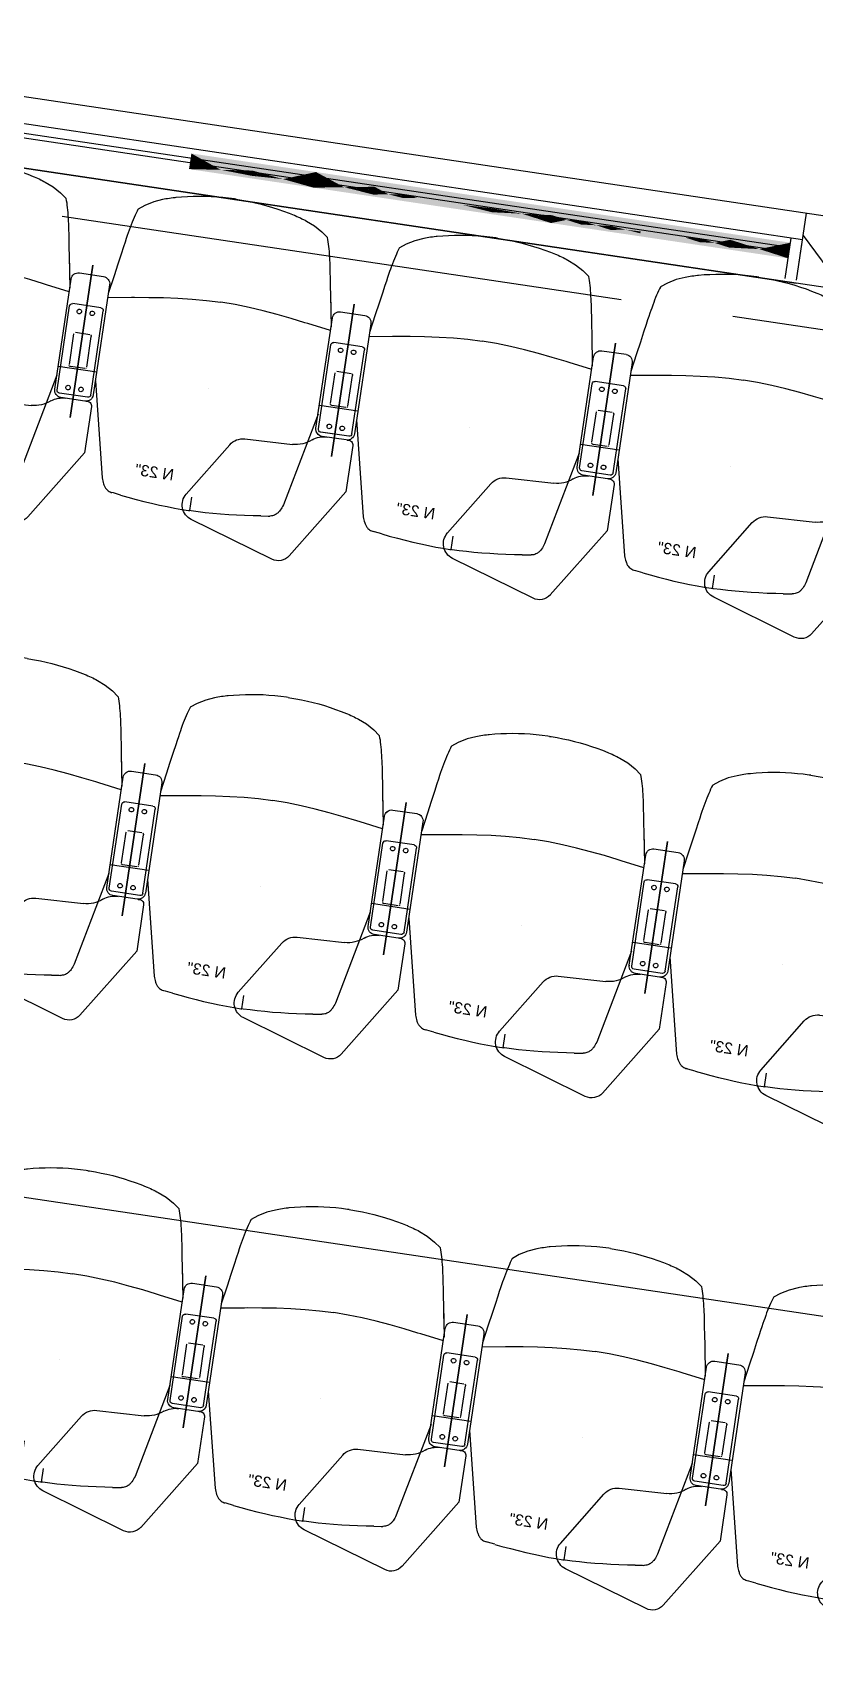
# Model space of a CAD drawing. Header units: millimetres. Extents: x 338 to 506, y 179 to 335.
# Drawn here: x 396.823 to 398.553, y 248.609 to 252.203 of the extents above; entities that cross this region are included whole.
import ezdxf

# ---------------------------------------------------------------- set-up
doc = ezdxf.new("R2010")
doc.units = ezdxf.units.MM
doc.linetypes.add('CENTER', pattern=[2, 1.25, -0.25, 0.25, -0.25])
doc.linetypes.add('DASHED2', pattern=[0.375, 0.25, -0.125])
for name, color, linetype in [('EJES_DE_COLUMNA', 255, 'DASHED2'), ('MUROS', 32, 'Continuous'), ('NOVA_PLUS_21__', 6, 'Continuous'), ('NOVA_PLUS_22__', 162, 'Continuous'), ('PISO', 253, 'Continuous'), ('REJAS', 151, 'Continuous'), ('ZAPATA', 5, 'Continuous')]:
    doc.layers.add(name, color=color, linetype=linetype)
doc.styles.get("Standard").update_dxf_attribs({"font": 'ARIALUNI.ttf'})

# ---------------------------------------------------------------- blocks, each defined once
blk = doc.blocks.new('*U90')
at = {"layer": 'REJAS', "color": 18, "linetype": 'Continuous', "extrusion": (0, 0, -1)}
for points in [[(-2962.7787, 1979.1868), (-2962.7757, 1979.1171), (-2962.7699, 1979.2565)], [(-2962.7699, 1979.2565), (-2962.7757, 1979.1171), (-2962.7699, 1979.1171)], [(-2962.7699, 1979.2565), (-2962.7794, 1979.2507), (-2962.7808, 1979.2391)], [(-2962.7746, 1979.2536), (-2962.7699, 1979.2565), (-2962.7789, 1979.2546)], [(-2962.7699, 1979.2565), (-2962.7787, 1979.2565), (-2962.7789, 1979.2546)], [(-2962.7743, 1979.2217), (-2962.7699, 1979.2565), (-2962.7801, 1979.2217)], [(-2962.7699, 1979.2565), (-2962.7808, 1979.2391), (-2962.7801, 1979.2217)], [(-2962.7794, 1979.2507), (-2962.7746, 1979.2536), (-2962.7789, 1979.2546)], [(-2962.7874, 1979.1171), (-2962.7787, 1979.1868), (-2962.8049, 1979.2565)], [(-2962.7787, 1979.2565), (-2962.7874, 1979.2565), (-2962.7789, 1979.2546)], [(-2962.7874, 1979.2565), (-2962.7834, 1979.2536), (-2962.7789, 1979.2546)], [(-2962.7789, 1979.2546), (-2962.7834, 1979.2536), (-2962.7794, 1979.2507)], [(-2962.7794, 1979.2507), (-2962.7874, 1979.2565), (-2962.7889, 1979.2449)], [(-2962.7874, 1979.1171), (-2962.8049, 1979.2565), (-2962.8049, 1978.9778)], [(-2962.7874, 1979.2565), (-2962.8049, 1979.2565), (-2962.7889, 1979.2449)], [(-2962.8049, 1979.2565), (-2962.7983, 1979.2391), (-2962.7889, 1979.2449)], [(-2962.7787, 1979.1868), (-2962.7743, 1979.2217), (-2962.7801, 1979.2217)], [(-2962.7852, 1979.2043), (-2962.7787, 1979.1868), (-2962.7801, 1979.2217)], [(-2962.7794, 1979.2507), (-2962.7889, 1979.2449), (-2962.7808, 1979.2391)], [(-2962.7801, 1979.2217), (-2962.7808, 1979.2391), (-2962.7918, 1979.2217)], [(-2962.7918, 1979.2217), (-2962.7852, 1979.2043), (-2962.7801, 1979.2217)], [(-2962.7918, 1979.2217), (-2962.7808, 1979.2391), (-2962.7889, 1979.2449)], [(-2962.7889, 1979.2449), (-2962.7983, 1979.2391), (-2962.7918, 1979.2217)], [(-2962.7808, 1979.1694), (-2962.7772, 1979.152), (-2962.7787, 1979.1868)], [(-2962.7794, 1979.1346), (-2962.7757, 1979.1171), (-2962.7772, 1979.152)], [(-2962.781, 1979.1563), (-2962.7772, 1979.152), (-2962.779, 1979.1607)], [(-2962.7791, 1979.1542), (-2962.7804, 1979.1534), (-2962.7772, 1979.152)], [(-2962.7772, 1979.152), (-2962.7804, 1979.1534), (-2962.7801, 1979.152)], [(-2962.7801, 1979.152), (-2962.7798, 1979.1505), (-2962.7772, 1979.152)], [(-2962.7772, 1979.152), (-2962.7798, 1979.1505), (-2962.7782, 1979.1498)], [(-2962.7812, 1979.1433), (-2962.7794, 1979.1346), (-2962.7772, 1979.152)], [(-2962.7798, 1979.1505), (-2962.7792, 1979.1476), (-2962.7782, 1979.1498)], [(-2962.7808, 1979.1694), (-2962.783, 1979.152), (-2962.779, 1979.1607)], [(-2962.781, 1979.1563), (-2962.7804, 1979.1534), (-2962.7791, 1979.1542)], [(-2962.7812, 1979.1433), (-2962.7792, 1979.1476), (-2962.783, 1979.152)], [(-2962.7792, 1979.1476), (-2962.7798, 1979.1505), (-2962.7811, 1979.1498)], [(-2962.783, 1979.152), (-2962.7874, 1979.1171), (-2962.7794, 1979.1346)], [(-2962.7811, 1979.1498), (-2962.7798, 1979.1505), (-2962.783, 1979.152)], [(-2962.783, 1979.152), (-2962.7798, 1979.1505), (-2962.7801, 1979.152)], [(-2962.7801, 1979.152), (-2962.7804, 1979.1534), (-2962.783, 1979.152)], [(-2962.7804, 1979.1534), (-2962.781, 1979.1563), (-2962.782, 1979.1542)], [(-2962.783, 1979.152), (-2962.7804, 1979.1534), (-2962.782, 1979.1542)], [(-2962.7699, 1979.1171), (-2962.7757, 1979.1171), (-2962.7699, 1978.9778)], [(-2962.7699, 1978.9778), (-2962.7757, 1979.1171), (-2962.7787, 1979.0475)], [(-2962.7796, 1979.1215), (-2962.7757, 1979.1171), (-2962.7795, 1979.1259)], [(-2962.7757, 1979.1171), (-2962.7776, 1979.1259), (-2962.7795, 1979.1259)], [(-2962.7757, 1979.1171), (-2962.7796, 1979.1215), (-2962.7822, 1979.12)], [(-2962.7816, 1979.1171), (-2962.7757, 1979.1171), (-2962.7822, 1979.12)], [(-2962.7794, 1979.0997), (-2962.7772, 1979.0823), (-2962.7757, 1979.1171)], [(-2962.7796, 1979.1128), (-2962.7757, 1979.1171), (-2962.7822, 1979.1142)], [(-2962.7757, 1979.1171), (-2962.7816, 1979.1171), (-2962.7822, 1979.1142)], [(-2962.7776, 1979.1084), (-2962.7757, 1979.1171), (-2962.7795, 1979.1084)], [(-2962.7757, 1979.1171), (-2962.7796, 1979.1128), (-2962.7795, 1979.1084)], [(-2962.7795, 1979.1259), (-2962.7776, 1979.1259), (-2962.7794, 1979.1346)], [(-2962.7794, 1979.0997), (-2962.7776, 1979.1084), (-2962.7795, 1979.1084)], [(-2962.7874, 1979.1171), (-2962.8049, 1978.9778), (-2962.7787, 1979.0475)], [(-2962.7794, 1979.1346), (-2962.7814, 1979.1302), (-2962.7795, 1979.1259)], [(-2962.783, 1979.0823), (-2962.7794, 1979.0997), (-2962.7874, 1979.1171)], [(-2962.7814, 1979.1041), (-2962.7794, 1979.0997), (-2962.7795, 1979.1084)], [(-2962.7814, 1979.1302), (-2962.7834, 1979.1259), (-2962.7795, 1979.1259)], [(-2962.7834, 1979.1259), (-2962.7796, 1979.1215), (-2962.7795, 1979.1259)], [(-2962.7795, 1979.1084), (-2962.7796, 1979.1128), (-2962.7834, 1979.1084)], [(-2962.7834, 1979.1084), (-2962.7814, 1979.1041), (-2962.7795, 1979.1084)], [(-2962.7822, 1979.12), (-2962.7796, 1979.1215), (-2962.7834, 1979.1259)], [(-2962.7834, 1979.1084), (-2962.7796, 1979.1128), (-2962.7822, 1979.1142)], [(-2962.7874, 1979.1171), (-2962.7816, 1979.1171), (-2962.7822, 1979.12)], [(-2962.7816, 1979.1171), (-2962.7874, 1979.1171), (-2962.7822, 1979.1142)], [(-2962.7834, 1979.1259), (-2962.7854, 1979.1215), (-2962.7822, 1979.12)], [(-2962.7854, 1979.1215), (-2962.7874, 1979.1171), (-2962.7822, 1979.12)], [(-2962.7874, 1979.1171), (-2962.7854, 1979.1128), (-2962.7822, 1979.1142)], [(-2962.7822, 1979.1142), (-2962.7854, 1979.1128), (-2962.7834, 1979.1084)], [(-2962.7812, 1979.091), (-2962.7772, 1979.0823), (-2962.7794, 1979.0997)], [(-2962.7772, 1979.0823), (-2962.7782, 1979.0845), (-2962.7798, 1979.0838)], [(-2962.7801, 1979.0823), (-2962.7772, 1979.0823), (-2962.7798, 1979.0838)], [(-2962.7787, 1979.0475), (-2962.7772, 1979.0823), (-2962.7808, 1979.0649)], [(-2962.7791, 1979.0801), (-2962.7772, 1979.0823), (-2962.7804, 1979.0808)], [(-2962.7772, 1979.0823), (-2962.7801, 1979.0823), (-2962.7804, 1979.0808)], [(-2962.781, 1979.0779), (-2962.779, 1979.0736), (-2962.7772, 1979.0823)], [(-2962.7798, 1979.0838), (-2962.7782, 1979.0845), (-2962.7792, 1979.0867)], [(-2962.7808, 1979.0649), (-2962.779, 1979.0736), (-2962.783, 1979.0823)], [(-2962.781, 1979.0779), (-2962.7791, 1979.0801), (-2962.7804, 1979.0808)], [(-2962.7812, 1979.091), (-2962.783, 1979.0823), (-2962.7792, 1979.0867)], [(-2962.7792, 1979.0867), (-2962.7811, 1979.0845), (-2962.7798, 1979.0838)], [(-2962.7811, 1979.0845), (-2962.783, 1979.0823), (-2962.7798, 1979.0838)], [(-2962.783, 1979.0823), (-2962.7801, 1979.0823), (-2962.7798, 1979.0838)], [(-2962.7801, 1979.0823), (-2962.783, 1979.0823), (-2962.7804, 1979.0808)], [(-2962.783, 1979.0823), (-2962.782, 1979.0801), (-2962.7804, 1979.0808)], [(-2962.7804, 1979.0808), (-2962.782, 1979.0801), (-2962.781, 1979.0779)], [(-2962.7787, 1979.0475), (-2962.7801, 1979.0126), (-2962.7743, 1979.0126)], [(-2962.7852, 1979.03), (-2962.7801, 1979.0126), (-2962.7787, 1979.0475)], [(-2962.7743, 1979.0126), (-2962.7801, 1979.0126), (-2962.7699, 1978.9778)], [(-2962.7699, 1978.9778), (-2962.7801, 1979.0126), (-2962.7808, 1978.9952)], [(-2962.7918, 1979.0126), (-2962.7801, 1979.0126), (-2962.7852, 1979.03)], [(-2962.7801, 1979.0126), (-2962.7918, 1979.0126), (-2962.7808, 1978.9952)], [(-2962.7918, 1979.0126), (-2962.7889, 1978.9894), (-2962.7808, 1978.9952)], [(-2962.7889, 1978.9894), (-2962.7918, 1979.0126), (-2962.7983, 1978.9952)], [(-2962.7699, 1978.9778), (-2962.7808, 1978.9952), (-2962.7794, 1978.9836)], [(-2962.7746, 1978.9807), (-2962.7789, 1978.9797), (-2962.7699, 1978.9778)], [(-2962.7699, 1978.9778), (-2962.7789, 1978.9797), (-2962.7787, 1978.9778)], [(-2962.7787, 1978.7125), (-2962.7699, 1978.4471), (-2962.7699, 1978.9778)], [(-2962.7699, 1978.9778), (-2962.7796, 1978.9722), (-2962.7814, 1978.9612)], [(-2962.7747, 1978.975), (-2962.7699, 1978.9778), (-2962.779, 1978.9759)], [(-2962.7699, 1978.9778), (-2962.7787, 1978.9778), (-2962.779, 1978.9759)], [(-2962.7754, 1978.9446), (-2962.7699, 1978.9778), (-2962.7812, 1978.9446)], [(-2962.7699, 1978.9778), (-2962.7814, 1978.9612), (-2962.7812, 1978.9446)], [(-2962.7808, 1978.9114), (-2962.7743, 1978.8451), (-2962.7699, 1978.9778)], [(-2962.7794, 1978.9836), (-2962.7789, 1978.9797), (-2962.7746, 1978.9807)], [(-2962.7796, 1978.9722), (-2962.7747, 1978.975), (-2962.779, 1978.9759)], [(-2962.7787, 1978.9778), (-2962.7789, 1978.9797), (-2962.7874, 1978.9778)], [(-2962.7874, 1978.4471), (-2962.7787, 1978.7125), (-2962.8049, 1978.9778)], [(-2962.7787, 1978.9778), (-2962.7874, 1978.9778), (-2962.779, 1978.9759)], [(-2962.7789, 1978.9797), (-2962.7794, 1978.9836), (-2962.7834, 1978.9807)], [(-2962.7874, 1978.9778), (-2962.7789, 1978.9797), (-2962.7834, 1978.9807)], [(-2962.7874, 1978.9778), (-2962.7835, 1978.975), (-2962.779, 1978.9759)], [(-2962.779, 1978.9759), (-2962.7835, 1978.975), (-2962.7796, 1978.9722)], [(-2962.7794, 1978.9836), (-2962.7808, 1978.9952), (-2962.7889, 1978.9894)], [(-2962.7794, 1978.9836), (-2962.7889, 1978.9894), (-2962.7874, 1978.9778)], [(-2962.7796, 1978.9722), (-2962.7874, 1978.9778), (-2962.7892, 1978.9667)], [(-2962.7796, 1978.9722), (-2962.7892, 1978.9667), (-2962.7814, 1978.9612)], [(-2962.7918, 1978.8451), (-2962.7808, 1978.9114), (-2962.8049, 1978.9778)], [(-2962.7929, 1978.9446), (-2962.7814, 1978.9612), (-2962.7892, 1978.9667)], [(-2962.7874, 1978.9778), (-2962.7889, 1978.9894), (-2962.8049, 1978.9778)], [(-2962.7874, 1978.4471), (-2962.8049, 1978.9778), (-2962.8049, 1977.9165)], [(-2962.7874, 1978.9778), (-2962.8049, 1978.9778), (-2962.7892, 1978.9667)], [(-2962.8049, 1978.9778), (-2962.7889, 1978.9894), (-2962.7983, 1978.9952)], [(-2962.8049, 1978.9778), (-2962.7989, 1978.9612), (-2962.7892, 1978.9667)], [(-2962.7892, 1978.9667), (-2962.7989, 1978.9612), (-2962.7929, 1978.9446)], [(-2962.7808, 1978.9114), (-2962.7754, 1978.9446), (-2962.7812, 1978.9446)], [(-2962.7869, 1978.928), (-2962.7808, 1978.9114), (-2962.7812, 1978.9446)], [(-2962.7812, 1978.9446), (-2962.7814, 1978.9612), (-2962.7929, 1978.9446)], [(-2962.7929, 1978.9446), (-2962.7869, 1978.928), (-2962.7812, 1978.9446)], [(-2962.7806, 1978.8866), (-2962.7776, 1978.8783), (-2962.7792, 1978.8948)], [(-2962.7808, 1978.9114), (-2962.7836, 1978.8948), (-2962.7792, 1978.8948)], [(-2962.7836, 1978.8948), (-2962.7806, 1978.8866), (-2962.7792, 1978.8948)], [(-2962.7836, 1978.8948), (-2962.7863, 1978.8783), (-2962.7806, 1978.8866)], [(-2962.7803, 1978.8617), (-2962.7743, 1978.8451), (-2962.7776, 1978.8783)], [(-2962.7821, 1978.8506), (-2962.7773, 1978.8534), (-2962.7803, 1978.8617)], [(-2962.7791, 1978.8824), (-2962.7815, 1978.881), (-2962.7776, 1978.8783)], [(-2962.7776, 1978.8783), (-2962.7815, 1978.881), (-2962.7819, 1978.8783)], [(-2962.7804, 1978.8741), (-2962.7776, 1978.8783), (-2962.7824, 1978.8755)], [(-2962.7776, 1978.8783), (-2962.7819, 1978.8783), (-2962.7824, 1978.8755)], [(-2962.7789, 1978.87), (-2962.7776, 1978.8783), (-2962.7804, 1978.87)], [(-2962.7776, 1978.8783), (-2962.7804, 1978.8741), (-2962.7804, 1978.87)], [(-2962.7803, 1978.8617), (-2962.7789, 1978.87), (-2962.7804, 1978.87)], [(-2962.7806, 1978.8866), (-2962.7815, 1978.881), (-2962.7791, 1978.8824)], [(-2962.7863, 1978.8783), (-2962.7918, 1978.8451), (-2962.7803, 1978.8617)], [(-2962.7818, 1978.8658), (-2962.7803, 1978.8617), (-2962.7804, 1978.87)], [(-2962.7803, 1978.8617), (-2962.786, 1978.8534), (-2962.7821, 1978.8506)], [(-2962.7833, 1978.87), (-2962.7804, 1978.8741), (-2962.7824, 1978.8755)], [(-2962.7804, 1978.87), (-2962.7804, 1978.8741), (-2962.7833, 1978.87)], [(-2962.7833, 1978.87), (-2962.7818, 1978.8658), (-2962.7804, 1978.87)], [(-2962.7815, 1978.881), (-2962.7806, 1978.8866), (-2962.7834, 1978.8824)], [(-2962.7863, 1978.8783), (-2962.7815, 1978.881), (-2962.7834, 1978.8824)], [(-2962.7819, 1978.8783), (-2962.7815, 1978.881), (-2962.7863, 1978.8783)], [(-2962.7824, 1978.8755), (-2962.7819, 1978.8783), (-2962.7863, 1978.8783)], [(-2962.7863, 1978.8783), (-2962.7848, 1978.8741), (-2962.7824, 1978.8755)], [(-2962.7848, 1978.8741), (-2962.7833, 1978.87), (-2962.7824, 1978.8755)], [(-2962.7743, 1978.8451), (-2962.7773, 1978.8534), (-2962.7821, 1978.8506)], [(-2962.7743, 1978.8451), (-2962.7762, 1978.8465), (-2962.7785, 1978.846)], [(-2962.7785, 1978.846), (-2962.7787, 1978.8451), (-2962.7743, 1978.8451)], [(-2962.7743, 1978.8451), (-2962.7791, 1978.8423), (-2962.78, 1978.8368)], [(-2962.7767, 1978.8437), (-2962.7743, 1978.8451), (-2962.7788, 1978.8442)], [(-2962.7743, 1978.8451), (-2962.7787, 1978.8451), (-2962.7788, 1978.8442)], [(-2962.777, 1978.8285), (-2962.7743, 1978.8451), (-2962.7799, 1978.8285)], [(-2962.7743, 1978.8451), (-2962.78, 1978.8368), (-2962.7799, 1978.8285)], [(-2962.7797, 1978.8119), (-2962.7765, 1978.7788), (-2962.7743, 1978.8451)], [(-2962.7762, 1978.8465), (-2962.7782, 1978.8479), (-2962.7785, 1978.846)], [(-2962.7791, 1978.8423), (-2962.7767, 1978.8437), (-2962.7788, 1978.8442)], [(-2962.7797, 1978.8119), (-2962.777, 1978.8285), (-2962.7799, 1978.8285)], [(-2962.7811, 1978.8479), (-2962.7782, 1978.8479), (-2962.7802, 1978.8493)], [(-2962.7782, 1978.8479), (-2962.7806, 1978.8465), (-2962.7785, 1978.846)], [(-2962.7782, 1978.8479), (-2962.7811, 1978.8479), (-2962.7806, 1978.8465)], [(-2962.7806, 1978.8465), (-2962.783, 1978.8451), (-2962.7785, 1978.846)], [(-2962.783, 1978.8451), (-2962.7787, 1978.8451), (-2962.7785, 1978.846)], [(-2962.7787, 1978.8451), (-2962.783, 1978.8451), (-2962.7788, 1978.8442)], [(-2962.783, 1978.8451), (-2962.7811, 1978.8437), (-2962.7788, 1978.8442)], [(-2962.7788, 1978.8442), (-2962.7811, 1978.8437), (-2962.7791, 1978.8423)], [(-2962.7791, 1978.8423), (-2962.783, 1978.8451), (-2962.7839, 1978.8396)], [(-2962.7791, 1978.8423), (-2962.7839, 1978.8396), (-2962.78, 1978.8368)], [(-2962.7852, 1978.7788), (-2962.7797, 1978.8119), (-2962.7918, 1978.8451)], [(-2962.7828, 1978.8202), (-2962.7797, 1978.8119), (-2962.7799, 1978.8285)], [(-2962.7799, 1978.8285), (-2962.78, 1978.8368), (-2962.7858, 1978.8285)], [(-2962.7858, 1978.8285), (-2962.7828, 1978.8202), (-2962.7799, 1978.8285)], [(-2962.7858, 1978.8285), (-2962.78, 1978.8368), (-2962.7839, 1978.8396)], [(-2962.7821, 1978.8506), (-2962.7811, 1978.8479), (-2962.7802, 1978.8493)], [(-2962.7806, 1978.8465), (-2962.7811, 1978.8479), (-2962.783, 1978.8451)], [(-2962.7826, 1978.8479), (-2962.7811, 1978.8479), (-2962.7821, 1978.8506)], [(-2962.783, 1978.8451), (-2962.7811, 1978.8479), (-2962.7826, 1978.8479)], [(-2962.786, 1978.8534), (-2962.7918, 1978.8451), (-2962.7821, 1978.8506)], [(-2962.7918, 1978.8451), (-2962.783, 1978.8451), (-2962.7821, 1978.8506)], [(-2962.783, 1978.8451), (-2962.7918, 1978.8451), (-2962.7839, 1978.8396)], [(-2962.7918, 1978.8451), (-2962.7888, 1978.8368), (-2962.7839, 1978.8396)], [(-2962.7839, 1978.8396), (-2962.7888, 1978.8368), (-2962.7858, 1978.8285)], [(-2962.7825, 1978.7954), (-2962.7765, 1978.7788), (-2962.7797, 1978.8119)], [(-2962.7804, 1978.7815), (-2962.778, 1978.7829), (-2962.7795, 1978.7871)], [(-2962.7825, 1978.7954), (-2962.7852, 1978.7788), (-2962.7795, 1978.7871)], [(-2962.7795, 1978.7871), (-2962.7823, 1978.7829), (-2962.7804, 1978.7815)], [(-2962.7765, 1978.7788), (-2962.778, 1978.7829), (-2962.7804, 1978.7815)], [(-2962.7808, 1978.7788), (-2962.7765, 1978.7788), (-2962.7804, 1978.7815)], [(-2962.7793, 1978.7746), (-2962.7765, 1978.7788), (-2962.7813, 1978.776)], [(-2962.7765, 1978.7788), (-2962.7808, 1978.7788), (-2962.7813, 1978.776)], [(-2962.7822, 1978.7705), (-2962.7792, 1978.7622), (-2962.7765, 1978.7788)], [(-2962.7819, 1978.7456), (-2962.7787, 1978.7125), (-2962.7765, 1978.7788)], [(-2962.7819, 1978.7456), (-2962.7792, 1978.7622), (-2962.7852, 1978.7788)], [(-2962.7822, 1978.7705), (-2962.7793, 1978.7746), (-2962.7813, 1978.776)], [(-2962.7823, 1978.7829), (-2962.7852, 1978.7788), (-2962.7804, 1978.7815)], [(-2962.7852, 1978.7788), (-2962.7808, 1978.7788), (-2962.7804, 1978.7815)], [(-2962.7808, 1978.7788), (-2962.7852, 1978.7788), (-2962.7813, 1978.776)], [(-2962.7852, 1978.7788), (-2962.7837, 1978.7746), (-2962.7813, 1978.776)], [(-2962.7813, 1978.776), (-2962.7837, 1978.7746), (-2962.7822, 1978.7705)], [(-2962.7808, 1978.6461), (-2962.7743, 1978.5798), (-2962.7787, 1978.7125)], [(-2962.7819, 1978.613), (-2962.7776, 1978.613), (-2962.7808, 1978.6461)], [(-2962.7776, 1978.613), (-2962.7803, 1978.5964), (-2962.7743, 1978.5798)], [(-2962.7776, 1978.613), (-2962.7819, 1978.613), (-2962.7803, 1978.5964)], [(-2962.7803, 1978.5964), (-2962.7819, 1978.613), (-2962.783, 1978.5798)], [(-2962.7808, 1978.5135), (-2962.7699, 1978.4471), (-2962.7743, 1978.5798)], [(-2962.7743, 1978.5798), (-2962.7758, 1978.5839), (-2962.7782, 1978.5826)], [(-2962.7787, 1978.5798), (-2962.7743, 1978.5798), (-2962.7782, 1978.5826)], [(-2962.7776, 1978.5466), (-2962.7743, 1978.5798), (-2962.7803, 1978.5632)], [(-2962.7758, 1978.5757), (-2962.7743, 1978.5798), (-2962.7782, 1978.577)], [(-2962.7743, 1978.5798), (-2962.7787, 1978.5798), (-2962.7782, 1978.577)], [(-2962.7782, 1978.5826), (-2962.7758, 1978.5839), (-2962.7773, 1978.5881)], [(-2962.7773, 1978.5715), (-2962.7758, 1978.5757), (-2962.7782, 1978.577)], [(-2962.7773, 1978.5881), (-2962.7788, 1978.5922), (-2962.7802, 1978.5881)], [(-2962.7773, 1978.5881), (-2962.7802, 1978.5839), (-2962.7782, 1978.5826)], [(-2962.7802, 1978.5881), (-2962.7802, 1978.5839), (-2962.7773, 1978.5881)], [(-2962.7782, 1978.577), (-2962.7802, 1978.5757), (-2962.7773, 1978.5715)], [(-2962.7773, 1978.5715), (-2962.7802, 1978.5757), (-2962.7802, 1978.5715)], [(-2962.7788, 1978.5674), (-2962.7773, 1978.5715), (-2962.7802, 1978.5715)], [(-2962.7806, 1978.5812), (-2962.7782, 1978.5826), (-2962.7802, 1978.5839)], [(-2962.7806, 1978.5812), (-2962.7787, 1978.5798), (-2962.7782, 1978.5826)], [(-2962.7806, 1978.5784), (-2962.7782, 1978.577), (-2962.7787, 1978.5798)], [(-2962.7806, 1978.5784), (-2962.7802, 1978.5757), (-2962.7782, 1978.577)], [(-2962.7806, 1978.5812), (-2962.783, 1978.5798), (-2962.7787, 1978.5798)], [(-2962.783, 1978.5798), (-2962.7806, 1978.5784), (-2962.7787, 1978.5798)], [(-2962.7788, 1978.5922), (-2962.7803, 1978.5964), (-2962.7802, 1978.5881)], [(-2962.7803, 1978.5632), (-2962.7788, 1978.5674), (-2962.7802, 1978.5715)], [(-2962.7803, 1978.5964), (-2962.7817, 1978.5881), (-2962.7802, 1978.5881)], [(-2962.7817, 1978.5881), (-2962.783, 1978.5798), (-2962.7802, 1978.5881)], [(-2962.783, 1978.5798), (-2962.7802, 1978.5839), (-2962.7802, 1978.5881)], [(-2962.783, 1978.5798), (-2962.7806, 1978.5812), (-2962.7802, 1978.5839)], [(-2962.7802, 1978.5757), (-2962.783, 1978.5798), (-2962.7802, 1978.5715)], [(-2962.783, 1978.5798), (-2962.7817, 1978.5715), (-2962.7802, 1978.5715)], [(-2962.7806, 1978.5784), (-2962.783, 1978.5798), (-2962.7802, 1978.5757)], [(-2962.7802, 1978.5715), (-2962.7817, 1978.5715), (-2962.7803, 1978.5632)], [(-2962.7803, 1978.5632), (-2962.783, 1978.5798), (-2962.7819, 1978.5466)], [(-2962.7808, 1978.5135), (-2962.783, 1978.5798), (-2962.7874, 1978.4471)], [(-2962.7776, 1978.5466), (-2962.7803, 1978.5632), (-2962.7819, 1978.5466)], [(-2962.7808, 1978.5135), (-2962.7776, 1978.5466), (-2962.7819, 1978.5466)], [(-2962.7825, 1978.4969), (-2962.7781, 1978.4969), (-2962.7808, 1978.5135)], [(-2962.7814, 1978.4637), (-2962.7699, 1978.4471), (-2962.7754, 1978.4803)], [(-2962.7781, 1978.4969), (-2962.7811, 1978.4886), (-2962.7754, 1978.4803)], [(-2962.7754, 1978.4803), (-2962.7782, 1978.4845), (-2962.7802, 1978.4831)], [(-2962.7797, 1978.4803), (-2962.7754, 1978.4803), (-2962.7802, 1978.4831)], [(-2962.7754, 1978.4803), (-2962.7793, 1978.4775), (-2962.7769, 1978.4762)], [(-2962.7793, 1978.4775), (-2962.7754, 1978.4803), (-2962.7797, 1978.4803)], [(-2962.7814, 1978.4637), (-2962.7796, 1978.4527), (-2962.7756, 1978.4554)], [(-2962.7769, 1978.4762), (-2962.7793, 1978.4775), (-2962.7784, 1978.472)], [(-2962.7781, 1978.4969), (-2962.7825, 1978.4969), (-2962.7811, 1978.4886)], [(-2962.7802, 1978.4831), (-2962.7782, 1978.4845), (-2962.7811, 1978.4886)], [(-2962.7784, 1978.472), (-2962.7841, 1978.4803), (-2962.7814, 1978.4637)], [(-2962.7784, 1978.472), (-2962.7793, 1978.4775), (-2962.7812, 1978.4762)], [(-2962.7812, 1978.4762), (-2962.7793, 1978.4775), (-2962.7841, 1978.4803)], [(-2962.7841, 1978.4803), (-2962.7793, 1978.4775), (-2962.7797, 1978.4803)], [(-2962.7796, 1978.4527), (-2962.7814, 1978.4637), (-2962.7844, 1978.4554)], [(-2962.7841, 1978.4803), (-2962.7797, 1978.4803), (-2962.7802, 1978.4831)], [(-2962.7811, 1978.4886), (-2962.7826, 1978.4845), (-2962.7802, 1978.4831)], [(-2962.7826, 1978.4845), (-2962.7841, 1978.4803), (-2962.7802, 1978.4831)], [(-2962.7811, 1978.4886), (-2962.7825, 1978.4969), (-2962.7841, 1978.4803)], [(-2962.7814, 1978.4637), (-2962.7841, 1978.4803), (-2962.7874, 1978.4471)], [(-2962.7756, 1978.4554), (-2962.7796, 1978.4527), (-2962.7699, 1978.4471)], [(-2962.7699, 1978.4471), (-2962.7796, 1978.4527), (-2962.7787, 1978.4471)], [(-2962.7765, 1978.3808), (-2962.7699, 1978.4471), (-2962.7819, 1978.414)], [(-2962.7787, 1978.4471), (-2962.7777, 1978.4416), (-2962.7699, 1978.4471)], [(-2962.7699, 1978.4471), (-2962.7777, 1978.4416), (-2962.7729, 1978.4389)], [(-2962.7765, 1978.3808), (-2962.7743, 1978.3145), (-2962.7699, 1978.4471)], [(-2962.7787, 1978.1818), (-2962.7699, 1977.9165), (-2962.7699, 1978.4471)], [(-2962.7777, 1978.4416), (-2962.7759, 1978.4306), (-2962.7729, 1978.4389)], [(-2962.7759, 1978.4306), (-2962.7777, 1978.4416), (-2962.7817, 1978.4389)], [(-2962.7818, 1978.4306), (-2962.7759, 1978.4306), (-2962.7817, 1978.4389)], [(-2962.7759, 1978.4306), (-2962.7818, 1978.4306), (-2962.7789, 1978.4223)], [(-2962.7826, 1978.4444), (-2962.7777, 1978.4416), (-2962.7787, 1978.4471)], [(-2962.7826, 1978.4444), (-2962.7817, 1978.4389), (-2962.7777, 1978.4416)], [(-2962.7787, 1978.4471), (-2962.7796, 1978.4527), (-2962.7874, 1978.4471)], [(-2962.7874, 1978.4471), (-2962.8049, 1977.9165), (-2962.7787, 1978.1818)], [(-2962.7826, 1978.4444), (-2962.7787, 1978.4471), (-2962.7874, 1978.4471)], [(-2962.7789, 1978.4223), (-2962.7818, 1978.4306), (-2962.7819, 1978.414)], [(-2962.7874, 1978.4471), (-2962.7796, 1978.4527), (-2962.7844, 1978.4554)], [(-2962.7874, 1978.4471), (-2962.7817, 1978.4389), (-2962.7826, 1978.4444)], [(-2962.7874, 1978.4471), (-2962.7818, 1978.4306), (-2962.7817, 1978.4389)], [(-2962.7847, 1978.4306), (-2962.7818, 1978.4306), (-2962.7874, 1978.4471)], [(-2962.7819, 1978.414), (-2962.7818, 1978.4306), (-2962.7847, 1978.4306)], [(-2962.7819, 1978.414), (-2962.7874, 1978.4471), (-2962.7852, 1978.3808)], [(-2962.7792, 1978.3974), (-2962.7822, 1978.3891), (-2962.7765, 1978.3808)], [(-2962.7792, 1978.3974), (-2962.7819, 1978.414), (-2962.7852, 1978.3808)], [(-2962.7797, 1978.3477), (-2962.7743, 1978.3145), (-2962.7765, 1978.3808)], [(-2962.7793, 1978.385), (-2962.7813, 1978.3836), (-2962.7765, 1978.3808)], [(-2962.7765, 1978.3808), (-2962.7813, 1978.3836), (-2962.7808, 1978.3808)], [(-2962.7797, 1978.3477), (-2962.7765, 1978.3808), (-2962.7825, 1978.3642)], [(-2962.7808, 1978.3808), (-2962.7804, 1978.3781), (-2962.7765, 1978.3808)], [(-2962.7765, 1978.3808), (-2962.7804, 1978.3781), (-2962.778, 1978.3767)], [(-2962.7804, 1978.3781), (-2962.7795, 1978.3725), (-2962.778, 1978.3767)], [(-2962.7822, 1978.3891), (-2962.7813, 1978.3836), (-2962.7793, 1978.385)], [(-2962.7795, 1978.3725), (-2962.7852, 1978.3808), (-2962.7825, 1978.3642)], [(-2962.7795, 1978.3725), (-2962.7804, 1978.3781), (-2962.7823, 1978.3767)], [(-2962.783, 1978.3145), (-2962.7797, 1978.3477), (-2962.7852, 1978.3808)], [(-2962.7823, 1978.3767), (-2962.7804, 1978.3781), (-2962.7852, 1978.3808)], [(-2962.7852, 1978.3808), (-2962.7804, 1978.3781), (-2962.7808, 1978.3808)], [(-2962.7808, 1978.3808), (-2962.7813, 1978.3836), (-2962.7852, 1978.3808)], [(-2962.7813, 1978.3836), (-2962.7822, 1978.3891), (-2962.7837, 1978.385)], [(-2962.7852, 1978.3808), (-2962.7813, 1978.3836), (-2962.7837, 1978.385)], [(-2962.777, 1978.3311), (-2962.78, 1978.3228), (-2962.7743, 1978.3145)], [(-2962.7743, 1978.3145), (-2962.7771, 1978.3186), (-2962.7791, 1978.3173)], [(-2962.7814, 1978.3311), (-2962.777, 1978.3311), (-2962.7797, 1978.3477)], [(-2962.777, 1978.3311), (-2962.7814, 1978.3311), (-2962.78, 1978.3228)], [(-2962.7791, 1978.3173), (-2962.7771, 1978.3186), (-2962.78, 1978.3228)], [(-2962.78, 1978.3228), (-2962.7815, 1978.3186), (-2962.7791, 1978.3173)], [(-2962.7815, 1978.3186), (-2962.783, 1978.3145), (-2962.7791, 1978.3173)], [(-2962.78, 1978.3228), (-2962.7814, 1978.3311), (-2962.783, 1978.3145)], [(-2962.7787, 1978.3145), (-2962.7743, 1978.3145), (-2962.7791, 1978.3173)], [(-2962.7771, 1978.3103), (-2962.7743, 1978.3145), (-2962.7791, 1978.3117)], [(-2962.7743, 1978.3145), (-2962.7787, 1978.3145), (-2962.7791, 1978.3117)], [(-2962.78, 1978.3062), (-2962.777, 1978.2979), (-2962.7743, 1978.3145)], [(-2962.7797, 1978.2813), (-2962.7765, 1978.2482), (-2962.7743, 1978.3145)], [(-2962.777, 1978.2979), (-2962.78, 1978.3062), (-2962.7814, 1978.2979)], [(-2962.7814, 1978.2979), (-2962.7797, 1978.2813), (-2962.777, 1978.2979)], [(-2962.78, 1978.3062), (-2962.7771, 1978.3103), (-2962.7791, 1978.3117)], [(-2962.783, 1978.3145), (-2962.7787, 1978.3145), (-2962.7791, 1978.3173)], [(-2962.7787, 1978.3145), (-2962.783, 1978.3145), (-2962.7791, 1978.3117)], [(-2962.783, 1978.3145), (-2962.7815, 1978.3103), (-2962.7791, 1978.3117)], [(-2962.7791, 1978.3117), (-2962.7815, 1978.3103), (-2962.78, 1978.3062)], [(-2962.7797, 1978.2813), (-2962.783, 1978.3145), (-2962.7808, 1978.2482)], [(-2962.78, 1978.3062), (-2962.783, 1978.3145), (-2962.7814, 1978.2979)], [(-2962.7765, 1978.2482), (-2962.7797, 1978.2813), (-2962.7808, 1978.2482)], [(-2962.7808, 1978.2482), (-2962.7787, 1978.1818), (-2962.7765, 1978.2482)], [(-2962.7819, 1978.1487), (-2962.7765, 1978.1155), (-2962.7787, 1978.1818)], [(-2962.7819, 1978.1487), (-2962.7852, 1978.1155), (-2962.7792, 1978.1321)], [(-2962.7797, 1978.0824), (-2962.7743, 1978.0492), (-2962.7765, 1978.1155)], [(-2962.7822, 1978.1238), (-2962.7765, 1978.1155), (-2962.7792, 1978.1321)], [(-2962.7793, 1978.1197), (-2962.7813, 1978.1183), (-2962.7765, 1978.1155)], [(-2962.7765, 1978.1155), (-2962.7813, 1978.1183), (-2962.7808, 1978.1155)], [(-2962.7808, 1978.1155), (-2962.7804, 1978.1127), (-2962.7765, 1978.1155)], [(-2962.7765, 1978.1155), (-2962.7804, 1978.1127), (-2962.778, 1978.1114)], [(-2962.7825, 1978.0989), (-2962.7797, 1978.0824), (-2962.7765, 1978.1155)], [(-2962.7804, 1978.1127), (-2962.7795, 1978.1072), (-2962.778, 1978.1114)], [(-2962.7822, 1978.1238), (-2962.7813, 1978.1183), (-2962.7793, 1978.1197)], [(-2962.7825, 1978.0989), (-2962.7795, 1978.1072), (-2962.7852, 1978.1155)], [(-2962.7795, 1978.1072), (-2962.7804, 1978.1127), (-2962.7823, 1978.1114)], [(-2962.7852, 1978.1155), (-2962.7918, 1978.0492), (-2962.7797, 1978.0824)], [(-2962.7823, 1978.1114), (-2962.7804, 1978.1127), (-2962.7852, 1978.1155)], [(-2962.7852, 1978.1155), (-2962.7804, 1978.1127), (-2962.7808, 1978.1155)], [(-2962.7808, 1978.1155), (-2962.7813, 1978.1183), (-2962.7852, 1978.1155)], [(-2962.7813, 1978.1183), (-2962.7822, 1978.1238), (-2962.7837, 1978.1197)], [(-2962.7852, 1978.1155), (-2962.7813, 1978.1183), (-2962.7837, 1978.1197)], [(-2962.777, 1978.0658), (-2962.7799, 1978.0658), (-2962.7743, 1978.0492)], [(-2962.7743, 1978.0492), (-2962.7799, 1978.0658), (-2962.78, 1978.0575)], [(-2962.7797, 1978.0824), (-2962.7799, 1978.0658), (-2962.777, 1978.0658)], [(-2962.7828, 1978.0741), (-2962.7799, 1978.0658), (-2962.7797, 1978.0824)], [(-2962.7858, 1978.0658), (-2962.7799, 1978.0658), (-2962.7828, 1978.0741)], [(-2962.7799, 1978.0658), (-2962.7858, 1978.0658), (-2962.78, 1978.0575)], [(-2962.7858, 1978.0658), (-2962.7839, 1978.0547), (-2962.78, 1978.0575)], [(-2962.7839, 1978.0547), (-2962.7858, 1978.0658), (-2962.7888, 1978.0575)], [(-2962.7808, 1977.9829), (-2962.7699, 1977.9165), (-2962.7743, 1978.0492)], [(-2962.7743, 1978.0492), (-2962.78, 1978.0575), (-2962.7791, 1978.052)], [(-2962.7767, 1978.0506), (-2962.7788, 1978.0501), (-2962.7743, 1978.0492)], [(-2962.7743, 1978.0492), (-2962.7788, 1978.0501), (-2962.7787, 1978.0492)], [(-2962.7743, 1978.0492), (-2962.7785, 1978.0483), (-2962.7762, 1978.0478)], [(-2962.7785, 1978.0483), (-2962.7743, 1978.0492), (-2962.7787, 1978.0492)], [(-2962.7743, 1978.0492), (-2962.7821, 1978.0437), (-2962.7773, 1978.0409)], [(-2962.7803, 1978.0326), (-2962.7776, 1978.016), (-2962.7743, 1978.0492)], [(-2962.7762, 1978.0478), (-2962.7785, 1978.0483), (-2962.7782, 1978.0464)], [(-2962.7791, 1978.052), (-2962.7788, 1978.0501), (-2962.7767, 1978.0506)], [(-2962.7821, 1978.0437), (-2962.7803, 1978.0326), (-2962.7773, 1978.0409)], [(-2962.7782, 1978.0464), (-2962.7785, 1978.0483), (-2962.7806, 1978.0478)], [(-2962.7782, 1978.0464), (-2962.7806, 1978.0478), (-2962.7811, 1978.0464)], [(-2962.7811, 1978.0464), (-2962.7802, 1978.045), (-2962.7782, 1978.0464)], [(-2962.7806, 1978.0478), (-2962.7785, 1978.0483), (-2962.783, 1978.0492)], [(-2962.783, 1978.0492), (-2962.7785, 1978.0483), (-2962.7787, 1978.0492)], [(-2962.7787, 1978.0492), (-2962.7788, 1978.0501), (-2962.783, 1978.0492)], [(-2962.7788, 1978.0501), (-2962.7791, 1978.052), (-2962.7811, 1978.0506)], [(-2962.783, 1978.0492), (-2962.7788, 1978.0501), (-2962.7811, 1978.0506)], [(-2962.7803, 1978.0326), (-2962.7804, 1978.0243), (-2962.7789, 1978.0243)], [(-2962.7791, 1978.052), (-2962.78, 1978.0575), (-2962.7839, 1978.0547)], [(-2962.7791, 1978.052), (-2962.7839, 1978.0547), (-2962.783, 1978.0492)], [(-2962.7821, 1978.0437), (-2962.7802, 1978.045), (-2962.7811, 1978.0464)], [(-2962.7863, 1978.016), (-2962.7803, 1978.0326), (-2962.7918, 1978.0492)], [(-2962.7803, 1978.0326), (-2962.7821, 1978.0437), (-2962.786, 1978.0409)], [(-2962.7818, 1978.0285), (-2962.7804, 1978.0243), (-2962.7803, 1978.0326)], [(-2962.7806, 1978.0478), (-2962.783, 1978.0492), (-2962.7811, 1978.0464)], [(-2962.7918, 1978.0492), (-2962.8049, 1977.9165), (-2962.7808, 1977.9829)], [(-2962.783, 1978.0492), (-2962.7826, 1978.0464), (-2962.7811, 1978.0464)], [(-2962.7826, 1978.0464), (-2962.7821, 1978.0437), (-2962.7811, 1978.0464)], [(-2962.786, 1978.0409), (-2962.7821, 1978.0437), (-2962.7918, 1978.0492)], [(-2962.7918, 1978.0492), (-2962.7821, 1978.0437), (-2962.783, 1978.0492)], [(-2962.783, 1978.0492), (-2962.7839, 1978.0547), (-2962.7918, 1978.0492)], [(-2962.7918, 1978.0492), (-2962.7839, 1978.0547), (-2962.7888, 1978.0575)], [(-2962.7789, 1978.0243), (-2962.7804, 1978.0243), (-2962.7776, 1978.016)], [(-2962.7776, 1978.016), (-2962.7804, 1978.0243), (-2962.7804, 1978.0202)], [(-2962.7804, 1978.0202), (-2962.7824, 1978.0188), (-2962.7776, 1978.016)], [(-2962.7776, 1978.016), (-2962.7824, 1978.0188), (-2962.7819, 1978.016)], [(-2962.7791, 1978.0119), (-2962.7776, 1978.016), (-2962.7815, 1978.0133)], [(-2962.7776, 1978.016), (-2962.7819, 1978.016), (-2962.7815, 1978.0133)], [(-2962.7806, 1978.0077), (-2962.7792, 1977.9994), (-2962.7776, 1978.016)], [(-2962.7806, 1978.0077), (-2962.7791, 1978.0119), (-2962.7815, 1978.0133)], [(-2962.7836, 1977.9994), (-2962.7792, 1977.9994), (-2962.7806, 1978.0077)], [(-2962.7808, 1977.9829), (-2962.7792, 1977.9994), (-2962.7836, 1977.9994)], [(-2962.7833, 1978.0243), (-2962.7804, 1978.0243), (-2962.7818, 1978.0285)], [(-2962.7833, 1978.0243), (-2962.7824, 1978.0188), (-2962.7804, 1978.0202)], [(-2962.7804, 1978.0243), (-2962.7833, 1978.0243), (-2962.7804, 1978.0202)], [(-2962.7836, 1977.9994), (-2962.7806, 1978.0077), (-2962.7863, 1978.016)], [(-2962.7815, 1978.0133), (-2962.7834, 1978.0119), (-2962.7806, 1978.0077)], [(-2962.7819, 1978.016), (-2962.7863, 1978.016), (-2962.7815, 1978.0133)], [(-2962.7863, 1978.016), (-2962.7834, 1978.0119), (-2962.7815, 1978.0133)], [(-2962.7824, 1978.0188), (-2962.7863, 1978.016), (-2962.7819, 1978.016)], [(-2962.7848, 1978.0202), (-2962.7824, 1978.0188), (-2962.7833, 1978.0243)], [(-2962.7863, 1978.016), (-2962.7824, 1978.0188), (-2962.7848, 1978.0202)], [(-2962.7808, 1977.9829), (-2962.7812, 1977.9497), (-2962.7754, 1977.9497)], [(-2962.7869, 1977.9663), (-2962.7812, 1977.9497), (-2962.7808, 1977.9829)], [(-2962.7929, 1977.9497), (-2962.7812, 1977.9497), (-2962.7869, 1977.9663)], [(-2962.7754, 1977.9497), (-2962.7812, 1977.9497), (-2962.7699, 1977.9165)], [(-2962.7699, 1977.9165), (-2962.7812, 1977.9497), (-2962.7814, 1977.9331)], [(-2962.7699, 1977.9165), (-2962.7814, 1977.9331), (-2962.7796, 1977.9221)], [(-2962.7796, 1977.9221), (-2962.779, 1977.9184), (-2962.7747, 1977.9193)], [(-2962.779, 1977.9184), (-2962.7796, 1977.9221), (-2962.7835, 1977.9193)], [(-2962.7796, 1977.9221), (-2962.7814, 1977.9331), (-2962.7892, 1977.9276)], [(-2962.7796, 1977.9221), (-2962.7892, 1977.9276), (-2962.7874, 1977.9165)], [(-2962.7812, 1977.9497), (-2962.7929, 1977.9497), (-2962.7814, 1977.9331)], [(-2962.7929, 1977.9497), (-2962.7892, 1977.9276), (-2962.7814, 1977.9331)], [(-2962.7874, 1977.9165), (-2962.7892, 1977.9276), (-2962.8049, 1977.9165)], [(-2962.7892, 1977.9276), (-2962.7929, 1977.9497), (-2962.7989, 1977.9331)], [(-2962.8049, 1977.9165), (-2962.7892, 1977.9276), (-2962.7989, 1977.9331)], [(-2962.7747, 1977.9193), (-2962.779, 1977.9184), (-2962.7699, 1977.9165)], [(-2962.7699, 1977.9165), (-2962.779, 1977.9184), (-2962.7787, 1977.9165)], [(-2962.7787, 1977.9165), (-2962.779, 1977.9184), (-2962.7874, 1977.9165)], [(-2962.7874, 1977.9165), (-2962.779, 1977.9184), (-2962.7835, 1977.9193)]]:
    blk.add_solid(points, dxfattribs=at)
blk = doc.blocks.new('*X92')
at = {"color": 0}
for p, q in [((2962.8247, 1977.8915), (2962.7272, 1977.7941)), ((2962.8734, 1977.8056), (2962.7265, 1977.6586)), ((2962.8732, 1977.6707), (2962.7257, 1977.5231)), ((2962.873, 1977.5357), (2962.7288, 1977.3915)), ((2962.8728, 1977.4008), (2962.8635, 1977.3915))]:
    blk.add_line(p, q, dxfattribs=at)
blk = doc.blocks.new('ZAPATA')
at = {"layer": 'ZAPATA', "linetype": 'Continuous'}
for p, q in [((-31.5, 0), (31.5, 0)), ((-37.5, -194), (-37.5, -6)), ((37.5, -194), (37.5, -6)), ((-19.8, -134.2), (-19.8, -65.8)), ((15.8, -61.8), (-15.8, -61.8)), ((19.8, -65.8), (19.8, -134.2)), ((-15.8, -138.2), (15.8, -138.2)), ((-31.5, -200), (31.5, -200))]:
    blk.add_line(p, q, dxfattribs=at)
at = {"layer": 'ZAPATA', "linetype": 'Continuous', "const_width": 0.15, "flags": 128}
for points in [[(-15.8, -61.8), (-17.2, -62), (-18.2, -62.6)], [(18.2, -62.6), (17, -62), (15.8, -61.8)], [(19.2, -63.7), (19.6, -64.5), (19.8, -65.8)], [(-19.2, -136.3), (-19.7, -135.1), (-19.8, -134.2)], [(-18.2, -137.4), (-17, -138), (-15.8, -138.2)], [(19.8, -134.2), (19.6, -135.5), (19.2, -136.3)]]:
    blk.add_lwpolyline(points, dxfattribs=at)
at = {"layer": 'ZAPATA', "linetype": 'Continuous'}
for centre, radius, start, end in [((-31.5, -6), 6, 90, 180), ((31.5, -6), 6, 0, 90), ((-14.5, -15), 5, 1.1673, 358.8327), ((14.5, -15), 5, 181.1673, 178.8327), ((-15.8, -65.8), 4, 147.7923, 180), ((-15.8, -65.8), 4, 125.9209, 147.7923), ((-15.8, -134.2), 4, 212.2077, 234.0791), ((15.8, -134.2), 4, 270, 305.9209), ((15.8, -134.2), 4, 305.9209, 327.8595), ((-31.5, -194), 6, 180, 270), ((-14.5, -185), 5, 1.1673, 358.8327), ((14.5, -185), 5, 181.1673, 178.8327), ((31.5, -194), 6, 270, 0)]:
    blk.add_arc(centre, radius, start, end, dxfattribs=at)
blk = doc.blocks.new('BRAZO_FORMALITE')
at = {"layer": 'NOVA_PLUS_21__', "color": 0}
for p, q in [((0, 0.2318), (0, -0.1085)), ((-0.0431, 0.1948), (-0.0431, -0.0515)), ((0.027, 0.2109), (-0.027, 0.2109)), ((0.0431, -0.0515), (0.0431, 0.1948)), ((0.0431, 0), (-0.0431, 0)), ((-0.027, -0.0675), (0.027, -0.0675))]:
    blk.add_line(p, q, dxfattribs=at)
for centre, start, end in [((-0.027, 0.1948), 90, 180), ((0.027, 0.1948), 0, 90), ((-0.027, -0.0515), 180, 270), ((0.027, -0.0515), 270, 0)]:
    blk.add_arc(centre, 0.016, start, end, dxfattribs=at)
at = {"xscale": 0.0009999999310821, "yscale": 0.0009999999310821, "zscale": 0.0009999999310821}
blk.add_blockref('ZAPATA', (0, 0.1415), dxfattribs=at)
blk = doc.blocks.new('BRAZO_CON_MESA')
at = {"layer": 'NOVA_PLUS_21__', "color": 0}
for p, q in [((0, -0.1085), (0, 0.2318)), ((-0.0431, 0.1948), (-0.0431, -0.0515)), ((0.027, 0.2109), (-0.027, 0.2109)), ((0.0431, -0.0515), (0.0431, 0.1948)), ((0.0431, 0), (-0.0431, 0)), ((-0.027, -0.0675), (0.027, -0.0675))]:
    blk.add_line(p, q, dxfattribs=at)
at = {"layer": 'NOVA_PLUS_21__', "color": 254}
for p, q in [((-0.0431, -0.0775), (-0.0431, -0.1812)), ((0.1949, -0.0983), (0.0891, -0.0946)), ((0.3054, -0.2379), (0.2263, -0.116)), ((-0.0431, -0.1812), (0.0603, -0.3396)), ((0.097, -0.3526), (0.2863, -0.2918))]:
    blk.add_line(p, q, dxfattribs=at)
at = {"layer": 'NOVA_PLUS_21__', "color": 0}
for centre, start, end in [((-0.027, 0.1948), 90, 180), ((0.027, 0.1948), 0, 90), ((-0.027, -0.0515), 180, 270), ((0.027, -0.0515), 270, 0)]:
    blk.add_arc(centre, 0.016, start, end, dxfattribs=at)
at = {"layer": 'NOVA_PLUS_21__', "color": 254}
for centre, radius, start, end in [((-0.0322, -0.0779), 0.0109, 75.3445, 178.2176), ((0.0156, -0.1206), 0.0531, 52.718, 90), ((0.0916, -0.0273), 0.0673, 229.3525, 267.8373), ((0.1935, -0.1373), 0.0391, 33, 88), ((0.2752, -0.2575), 0.036, 288, 33), ((0.0871, -0.3221), 0.032, 213, 288)]:
    blk.add_arc(centre, radius, start, end, dxfattribs=at)
at = {"xscale": 0.0009999999310821, "yscale": 0.0009999999310821, "zscale": 0.0009999999310821}
blk.add_blockref('ZAPATA', (0, 0.1415), dxfattribs=at)
blk = doc.blocks.new('*U15')
at = {"layer": 'NOVA_PLUS_22__', "color": 1}
blk.add_text('N 23"', height=0.025, dxfattribs=at).set_placement((0.0468, 0.0602))
blk = doc.blocks.new('SILLA_NOVA_CON_MESA_23')
at = {"layer": 'NOVA_PLUS_22__', "color": 1}
for p, q in [((-0.1075, 0.6854), (-0.1203, 0.6828)), ((-0.0947, 0.6878), (-0.1075, 0.6854)), ((-0.0818, 0.6899), (-0.0947, 0.6878)), ((-0.0689, 0.6917), (-0.0818, 0.6899)), ((-0.0559, 0.6932), (-0.0689, 0.6917)), ((-0.0429, 0.6943), (-0.0559, 0.6932)), ((-0.0299, 0.6952), (-0.0429, 0.6943)), ((-0.0168, 0.6957), (-0.0299, 0.6952)), ((-0.0038, 0.696), (-0.0168, 0.6957)), ((0, 0.696), (-0.0038, 0.696)), ((0, 0.696), (0.0038, 0.696)), ((0.0038, 0.696), (0.0168, 0.6957)), ((0.0168, 0.6957), (0.0299, 0.6952)), ((0.0299, 0.6952), (0.0429, 0.6943)), ((0.0429, 0.6943), (0.0559, 0.6932)), ((0.0559, 0.6932), (0.0689, 0.6917)), ((0.0689, 0.6917), (0.0818, 0.6899)), ((0.0818, 0.6899), (0.0947, 0.6878)), ((0.0947, 0.6878), (0.1075, 0.6854)), ((0.1075, 0.6854), (0.1203, 0.6828)), ((-0.1976, 0.6529), (-0.2113, 0.6426)), ((-0.1796, 0.6635), (-0.1976, 0.6529)), ((-0.161, 0.6711), (-0.1796, 0.6635)), ((-0.1575, 0.6724), (-0.161, 0.6711)), ((-0.1539, 0.6737), (-0.1575, 0.6724)), ((-0.1502, 0.6749), (-0.1539, 0.6737)), ((-0.1511, 0.6727), (-0.151, 0.6727)), ((-0.1464, 0.6761), (-0.1502, 0.6749)), ((-0.1425, 0.6772), (-0.1464, 0.6761)), ((-0.1385, 0.6783), (-0.1425, 0.6772)), ((-0.1346, 0.6794), (-0.1385, 0.6783)), ((-0.1325, 0.6799), (-0.1346, 0.6794)), ((-0.1203, 0.6828), (-0.1324, 0.6799)), ((0.1203, 0.6828), (0.1324, 0.6799)), ((0.1325, 0.6799), (0.1346, 0.6794)), ((0.1346, 0.6794), (0.1385, 0.6783)), ((0.1385, 0.6783), (0.1425, 0.6772)), ((0.1425, 0.6772), (0.1464, 0.6761)), ((0.1464, 0.6761), (0.1502, 0.6749)), ((0.1502, 0.6749), (0.1539, 0.6737)), ((0.1539, 0.6737), (0.1575, 0.6724)), ((0.1575, 0.6724), (0.161, 0.6711)), ((0.161, 0.6711), (0.1796, 0.6635)), ((0.1796, 0.6635), (0.1976, 0.6529)), ((0.1976, 0.6529), (0.2113, 0.6426)), ((-0.2201, 0.6119), (-0.2214, 0.606)), ((-0.2187, 0.6175), (-0.2201, 0.6119)), ((-0.2173, 0.6229), (-0.2187, 0.6175)), ((-0.2159, 0.628), (-0.2173, 0.6229)), ((-0.2145, 0.633), (-0.2159, 0.628)), ((-0.213, 0.6377), (-0.2145, 0.633)), ((-0.2116, 0.6419), (-0.213, 0.6377)), ((-0.2113, 0.6426), (-0.2116, 0.6419)), ((0.2113, 0.6426), (0.2116, 0.6419)), ((0.2116, 0.6419), (0.213, 0.6377)), ((0.213, 0.6377), (0.2145, 0.633)), ((0.2145, 0.633), (0.2159, 0.628)), ((0.2159, 0.628), (0.2173, 0.6229)), ((0.2173, 0.6229), (0.2187, 0.6175)), ((0.2187, 0.6175), (0.2201, 0.6119)), ((0.2201, 0.6119), (0.2214, 0.606)), ((-0.2264, 0.5814), (-0.2277, 0.5743)), ((-0.2252, 0.5877), (-0.2264, 0.5814)), ((-0.224, 0.5935), (-0.2252, 0.5877)), ((-0.2227, 0.5999), (-0.224, 0.5935)), ((-0.2214, 0.606), (-0.2227, 0.5999)), ((0.2214, 0.606), (0.2227, 0.5999)), ((0.2227, 0.5999), (0.224, 0.5935)), ((0.224, 0.5935), (0.2252, 0.5877)), ((0.2252, 0.5877), (0.2264, 0.5814)), ((0.2264, 0.5814), (0.2277, 0.5743)), ((-0.2309, 0.5555), (-0.2338, 0.5383)), ((-0.2291, 0.566), (-0.2309, 0.5555)), ((-0.2277, 0.5743), (-0.2291, 0.566)), ((0.2277, 0.5743), (0.2291, 0.566)), ((0.2291, 0.566), (0.2309, 0.5555)), ((0.2309, 0.5555), (0.2338, 0.5383)), ((-0.2375, 0.5169), (-0.249, 0.4481)), ((-0.2377, 0.5154), (-0.2422, 0.4885)), ((-0.2338, 0.5383), (-0.2377, 0.5154)), ((0.2338, 0.5383), (0.2377, 0.5154)), ((0.2377, 0.5154), (0.2422, 0.4885)), ((0.2422, 0.4885), (0.249, 0.4481)), ((-0.249, 0.4395), (-0.1974, 0.4474)), ((-0.1974, 0.4474), (-0.1904, 0.4485)), ((-0.1904, 0.4485), (-0.1589, 0.4531)), ((-0.1589, 0.4531), (-0.1272, 0.4572)), ((-0.1272, 0.4572), (-0.0955, 0.4607)), ((-0.0955, 0.4607), (-0.0637, 0.4634)), ((-0.0637, 0.4634), (-0.0319, 0.4652)), ((-0.0319, 0.4652), (0, 0.4658)), ((0.0319, 0.4652), (0, 0.4658)), ((0.0637, 0.4634), (0.0319, 0.4652)), ((0.0955, 0.4607), (0.0637, 0.4634)), ((0.1272, 0.4572), (0.0955, 0.4607)), ((0.1589, 0.4531), (0.1272, 0.4572)), ((0.1904, 0.4485), (0.1589, 0.4531)), ((0.1974, 0.4474), (0.1904, 0.4485)), ((0.249, 0.4395), (0.1974, 0.4474)), ((-0.2552, 0.4112), (-0.2552, 0.4112)), ((-0.249, 0.2529), (-0.2027, 0.0429)), ((0, 0.273), (0, 0.273)), ((0.249, 0.253), (0.2027, 0.0429)), ((-0.2027, 0.0429), (-0.2015, 0.0396)), ((-0.2015, 0.0396), (-0.2003, 0.0365)), ((-0.2003, 0.0365), (-0.1991, 0.0335)), ((0.2003, 0.0365), (0.1991, 0.0335)), ((0.2015, 0.0396), (0.2003, 0.0365)), ((0.2027, 0.0429), (0.2015, 0.0396)), ((-0.1991, 0.0335), (-0.1975, 0.0302)), ((-0.1975, 0.0302), (-0.1965, 0.0283)), ((-0.1965, 0.0283), (-0.1956, 0.0269)), ((-0.1956, 0.0269), (-0.1948, 0.0256)), ((-0.1948, 0.0256), (-0.1938, 0.0243)), ((-0.1938, 0.0243), (-0.1928, 0.023)), ((-0.1928, 0.023), (-0.1916, 0.0218)), ((-0.1916, 0.0218), (-0.1903, 0.0205)), ((-0.1903, 0.0205), (-0.1887, 0.0192)), ((-0.1887, 0.0192), (-0.1869, 0.018)), ((-0.1869, 0.018), (-0.1849, 0.0168)), ((-0.1849, 0.0168), (-0.1827, 0.0158)), ((-0.1827, 0.0158), (-0.1803, 0.015)), ((-0.1803, 0.015), (-0.1778, 0.0144)), ((-0.1778, 0.0144), (-0.1766, 0.0142)), ((-0.1731, 0.0138), (-0.1766, 0.0142)), ((-0.1766, 0.0142), (-0.1766, 0.0142)), ((-0.1569, 0.0116), (-0.1731, 0.0138)), ((-0.1569, 0.0115), (-0.1402, 0.0094)), ((-0.1402, 0.0094), (-0.1212, 0.0072)), ((-0.1212, 0.0072), (-0.1034, 0.0054)), ((-0.1034, 0.0054), (-0.0864, 0.0038)), ((-0.0864, 0.0038), (-0.0683, 0.0024)), ((-0.0683, 0.0024), (-0.051, 0.0014)), ((-0.051, 0.0014), (-0.0343, 0.0006)), ((-0.0343, 0.0006), (-0.0183, 0.0002)), ((-0.0183, 0.0002), (-0.0027, 0)), ((-0.0027, 0), (0, 0)), ((0, 0), (0, 0.0301)), ((0, 0), (0, 0.0301)), ((0.0027, 0), (0, 0)), ((0.0183, 0.0002), (0.0027, 0)), ((0.0343, 0.0006), (0.0183, 0.0002)), ((0.051, 0.0014), (0.0343, 0.0006)), ((0.0683, 0.0024), (0.051, 0.0014)), ((0.0864, 0.0038), (0.0683, 0.0024)), ((0.1034, 0.0054), (0.0864, 0.0038)), ((0.1212, 0.0072), (0.1034, 0.0054)), ((0.1402, 0.0094), (0.1212, 0.0072)), ((0.1569, 0.0115), (0.1402, 0.0094)), ((0.1569, 0.0116), (0.1731, 0.0138)), ((0.1731, 0.0138), (0.1766, 0.0142)), ((0.1778, 0.0144), (0.1766, 0.0142)), ((0.1766, 0.0142), (0.1766, 0.0142)), ((0.1803, 0.015), (0.1778, 0.0144)), ((0.1827, 0.0158), (0.1803, 0.015)), ((0.1849, 0.0168), (0.1827, 0.0158)), ((0.1869, 0.018), (0.1849, 0.0168)), ((0.1887, 0.0192), (0.1869, 0.018)), ((0.1903, 0.0205), (0.1887, 0.0192)), ((0.1916, 0.0218), (0.1903, 0.0205)), ((0.1928, 0.023), (0.1916, 0.0218)), ((0.1938, 0.0243), (0.1928, 0.023)), ((0.1948, 0.0256), (0.1938, 0.0243)), ((0.1956, 0.0269), (0.1948, 0.0256)), ((0.1965, 0.0283), (0.1956, 0.0269)), ((0.1975, 0.0302), (0.1965, 0.0283)), ((0.1991, 0.0335), (0.1975, 0.0302))]:
    blk.add_line(p, q, dxfattribs=at)
for name, p in [('BRAZO_CON_MESA', (-0.2921, 0.273)), ('BRAZO_FORMALITE', (0.2921, 0.273)), ('*U15', (0, 0))]:
    blk.add_blockref(name, p)
blk = doc.blocks.new('SALON_MULTIPLE')
at = {"layer": 'MUROS'}
blk.add_line((2962.8749, 1979.8844), (2962.8749, 1974.9796), dxfattribs=at)
at = {"layer": 'PISO'}
blk.add_line((2960.46736, 1972.97534), (2960.46736, 1981.73534), dxfattribs=at)
at = {"layer": 'REJAS', "color": 152}
blk.add_line((2962.71858, 1980.57135), (2962.71858, 1977.89135), dxfattribs=at)
at = {"layer": 'REJAS', "color": 18}
for p, q in [((2962.7849, 1980.54653), (2962.7849, 1977.91653)), ((2962.7949, 1980.54653), (2962.7949, 1977.91653)), ((2962.8149, 1977.89153), (2962.8149, 1980.57153)), ((2962.7249, 1977.91653), (2962.8149, 1977.91653)), ((2962.7249, 1977.89153), (2962.8149, 1977.89153))]:
    blk.add_line(p, q, dxfattribs=at)
at = {"layer": 'REJAS', "color": 30}
for p, q in [((2962.71858, 1974.97942), (2962.71858, 1979.88422)), ((2962.7249, 1977.89153), (2962.8749, 1977.89153))]:
    blk.add_line(p, q, dxfattribs=at)
at = {"xscale": -1.000002162051302, "yscale": 1.000002162051302, "zscale": 1.000002162051302, "rotation": 270}
for p in [(2962.02339, 1979.7277), (2960.95101, 1979.45153), (2959.85101, 1979.15158), (2962.02339, 1979.1435), (2960.95101, 1978.86733), (2959.85101, 1978.56738), (2962.02339, 1978.55929), (2960.95101, 1978.28312), (2959.85101, 1977.98318), (2962.02339, 1977.97509), (2960.95101, 1977.69892), (2959.85101, 1977.39898)]:
    blk.add_blockref('SILLA_NOVA_CON_MESA_23', p, dxfattribs=at)
at = {"layer": 'MUROS', "linetype": 'Continuous'}
blk.add_blockref('*X92', (0, 0), dxfattribs=at)
at = {"layer": 'REJAS', "color": 18, "linetype": 'Continuous'}
blk.add_blockref('*U90', (0, 0), dxfattribs=at)
blk = doc.blocks.new('EJES_ESTRUCTURALES')
at = {"layer": 'EJES_DE_COLUMNA', "color": 9, "linetype": 'CENTER'}
blk.add_line((701.07988, 131.2663), (701.07988, 199.7363), dxfattribs=at)
blk = doc.blocks.new('A$C7152A42C')
at = {"layer": 'EJES_DE_COLUMNA'}
blk.add_blockref('EJES_ESTRUCTURALES', (-631.22088, -95.28525), dxfattribs=at)
at = {"layer": 'MUROS', "color": 4}
blk.add_blockref('SALON_MULTIPLE', (-2892.7659, -1880.28762), dxfattribs=at)

msp = doc.modelspace()

# ---------------------------------------------------------------- block references
at = {"layer": 'MUROS', "color": 32, "rotation": 81.53046525965426}
msp.add_blockref('A$C7152A42C', (484.7482, 168.0844), dxfattribs=at)

doc.saveas('drawing.dxf')
